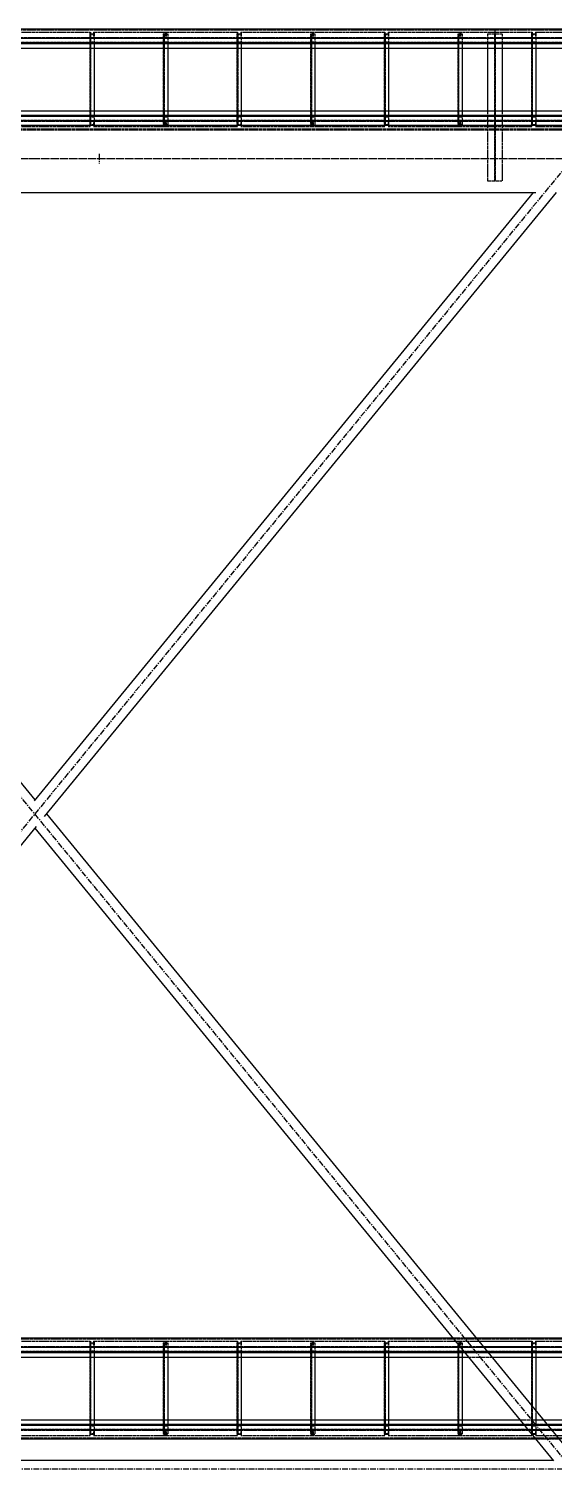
# Model space of a CAD drawing. Header units: millimetres. Extents: x 5143 to 30813, y 232 to 21408.
# Drawn here: x 20907 to 21620, y 4121 to 6077 of the extents above; entities that cross this region are included whole.
import ezdxf

# ---------------------------------------------------------------- set-up
doc = ezdxf.new("R2010")
doc.units = ezdxf.units.MM
doc.header["$LTSCALE"] = 0.25
for name, pattern in [('CENTER', [50.8, 31.75, -6.35, 6.35, -6.35]), ('XKITLINE00', [0]), ('XKITLINE02', [4, 2, -2]), ('XKITLINE03', [6, 3, -1, 1, -1])]:
    doc.linetypes.add(name, pattern=pattern)

msp = doc.modelspace()

# ---------------------------------------------------------------- linework, layer by layer
at = {"color": 7, "linetype": 'XKITLINE00'}
for p, q in [((20737.5, 6076.7), (21540, 6076.7)), ((21540, 6076.7), (21540, 6056.7)), ((21540, 6076.7), (21540, 6056.7)), ((21540, 6076.7), (22140, 6076.7)), ((20737.5, 6056.7), (21540, 6056.7)), ((20737.5, 6050.5), (21540, 6050.5)), ((20990, 6050.5), (20990, 5965.5)), ((20995.5, 6050.5), (20995.5, 5965.5)), ((21090, 6050.5), (21090, 5965.5)), ((21095.5, 6050.5), (21095.5, 5965.5)), ((21190, 6050.5), (21190, 5965.5)), ((21195.5, 6050.5), (21195.5, 5965.5)), ((21290, 6050.5), (21290, 5965.5)), ((21295.5, 6050.5), (21295.5, 5965.5)), ((21390, 6050.5), (21390, 5965.5)), ((21395.5, 6050.5), (21395.5, 5965.5)), ((21490, 6050.5), (21490, 5965.5)), ((21495.5, 6050.5), (21495.5, 5965.5)), ((21530, 6050.5), (21530, 5965.5)), ((21540, 6056.7), (21540, 6050.5)), ((21540, 6056.7), (21540, 6050.5)), ((21540, 6056.7), (22140, 6056.7)), ((21540, 6050.5), (22140, 6050.5)), ((21550, 6050.5), (21550, 5965.5)), ((21590, 6050.5), (21590, 5965.5)), ((21595.5, 6050.5), (21595.5, 5965.5)), ((20737.5, 5965.5), (21540, 5965.5)), ((20737.5, 5959.3), (21540, 5959.3)), ((21540, 5965.5), (21540, 5959.3)), ((21540, 5965.5), (22140, 5965.5)), ((21540, 5965.5), (21540, 5959.3)), ((21540, 5959.3), (21540, 5946)), ((21540, 5959.3), (22140, 5959.3)), ((21540, 5959.3), (21540, 5946)), ((20347.1, 4299), (21482.9, 4299)), ((21514.4, 4299), (21631.3, 4299)), ((20325.6, 4272.8), (21504.4, 4272.8)), ((20330.7, 4279), (21499.3, 4279)), ((20990, 4272.8), (20990, 4187.8)), ((20995.5, 4272.8), (20995.5, 4187.8)), ((21090, 4272.8), (21090, 4187.8)), ((21095.5, 4272.8), (21095.5, 4187.8)), ((21190, 4272.8), (21190, 4187.8)), ((21195.5, 4272.8), (21195.5, 4187.8)), ((21290, 4272.8), (21290, 4187.8)), ((21295.5, 4272.8), (21295.5, 4187.8)), ((21390, 4272.8), (21390, 4187.8)), ((21395.5, 4272.8), (21395.5, 4187.8)), ((21490, 4272.8), (21490, 4187.8)), ((21495.5, 4272.8), (21495.5, 4187.8)), ((21530.8, 4279), (21631.3, 4279)), ((21535.9, 4272.8), (21631.3, 4272.8)), ((21590, 4272.8), (21590, 4206.8)), ((21595.5, 4272.8), (21595.5, 4200.1)), ((20255.9, 4187.8), (21574.1, 4187.8)), ((21605.6, 4187.8), (21631.3, 4187.8)), ((20250.8, 4181.6), (21579.2, 4181.6)), ((21610.7, 4181.6), (21631.3, 4181.6)), ((20234.4, 4161.6), (21595.6, 4161.6))]:
    msp.add_line(p, q, dxfattribs=at)
at = {"color": 3, "linetype": 'XKITLINE02'}
for p, q in [((20737.5, 6075.8), (21540, 6075.8)), ((20737.5, 6075.3), (21540, 6075.3)), ((20892.7, 6072), (20990.4, 6072)), ((20892.7, 6064), (20995.6, 6064)), ((20893.3, 6064.8), (20995.6, 6064.8)), ((20989.7, 6064.8), (20989.7, 6064)), ((20989.7, 6064.8), (21092.2, 6064.8)), ((20989.7, 6064), (21092.7, 6064)), ((20989.8, 6072), (20989.8, 6064)), ((20990, 6070), (20990, 5946)), ((20990, 6070), (20990, 6050.5)), ((20990, 6070), (20995.5, 6070)), ((20990, 6070), (20995.5, 6070)), ((20990, 6070), (20990, 6058)), ((20990.4, 6072), (20990.4, 6064.8)), ((20990.7, 6070), (20990.7, 5946)), ((20990.7, 6068.9), (20995.5, 6069.3)), ((20990.7, 6068.9), (20990.7, 6059)), ((20994.9, 6072), (20994.9, 6064.8)), ((20994.9, 6072), (21092.7, 6072)), ((20995.5, 6072), (20995.5, 6064)), ((20995.5, 6070), (20995.5, 5946)), ((20995.5, 6070), (20995.5, 6050.5)), ((20995.5, 6070), (20995.5, 6069.3)), ((20995.6, 6064.8), (20995.6, 6064)), ((21086.9, 6064.8), (21086.9, 6064)), ((21090, 6070), (21090, 5946)), ((21090, 6070), (21090, 6050.5)), ((21090, 6070), (21095.5, 6070)), ((21090, 6070), (21095.5, 6070)), ((21090, 6070), (21090, 6058)), ((21090, 6064), (21092.7, 6064)), ((21090.7, 6070), (21090.7, 5946)), ((21090.7, 6068.9), (21095.5, 6069.3)), ((21090.7, 6068.9), (21090.7, 6059)), ((21092.2, 6072), (21092.2, 6064.8)), ((21092.7, 6072), (21190.4, 6072)), ((21092.7, 6072), (21092.7, 6064)), ((21092.7, 6072), (21092.7, 6064)), ((21092.7, 6064), (21195.6, 6064)), ((21093.3, 6072), (21093.3, 6064.8)), ((21093.3, 6064.8), (21195.6, 6064.8)), ((21095.5, 6070), (21095.5, 5946)), ((21095.5, 6070), (21095.5, 6050.5)), ((21095.5, 6070), (21095.5, 6069.3)), ((21098.6, 6064.8), (21098.6, 6064)), ((21189.7, 6064.8), (21189.7, 6064)), ((21189.7, 6064.8), (21292.2, 6064.8)), ((21189.7, 6064), (21292.7, 6064)), ((21189.8, 6072), (21189.8, 6064)), ((21190, 6070), (21190, 5946)), ((21190, 6070), (21190, 6050.5)), ((21190, 6070), (21195.5, 6070)), ((21190, 6070), (21195.5, 6070)), ((21190, 6070), (21190, 6058)), ((21190.4, 6072), (21190.4, 6064.8)), ((21190.7, 6070), (21190.7, 5946)), ((21190.7, 6068.9), (21195.5, 6069.3)), ((21190.7, 6068.9), (21190.7, 6059)), ((21194.9, 6072), (21194.9, 6064.8)), ((21194.9, 6072), (21292.7, 6072)), ((21195.5, 6072), (21195.5, 6064)), ((21195.5, 6070), (21195.5, 5946)), ((21195.5, 6070), (21195.5, 6050.5)), ((21195.5, 6070), (21195.5, 6069.3)), ((21195.6, 6064.8), (21195.6, 6064)), ((21286.9, 6064.8), (21286.9, 6064)), ((21290, 6070), (21290, 5946)), ((21290, 6070), (21290, 6050.5)), ((21290, 6070), (21295.5, 6070)), ((21290, 6070), (21295.5, 6070)), ((21290, 6070), (21290, 6058)), ((21290, 6064), (21292.7, 6064)), ((21290.7, 6070), (21290.7, 5946)), ((21290.7, 6068.9), (21295.5, 6069.3)), ((21290.7, 6068.9), (21290.7, 6059)), ((21292.2, 6072), (21292.2, 6064.8)), ((21292.7, 6072), (21390.4, 6072)), ((21292.7, 6072), (21292.7, 6064)), ((21292.7, 6072), (21292.7, 6064)), ((21292.7, 6064), (21395.6, 6064)), ((21293.3, 6072), (21293.3, 6064.8)), ((21293.3, 6064.8), (21395.6, 6064.8)), ((21295.5, 6070), (21295.5, 5946)), ((21295.5, 6070), (21295.5, 6050.5)), ((21295.5, 6070), (21295.5, 6069.3)), ((21298.6, 6064.8), (21298.6, 6064)), ((21389.7, 6064.8), (21389.7, 6064)), ((21389.7, 6064.8), (21492.2, 6064.8)), ((21389.7, 6064), (21492.7, 6064)), ((21389.8, 6072), (21389.8, 6064)), ((21390, 6070), (21395.5, 6070)), ((21390, 6070), (21390, 6058)), ((21390, 6070), (21390, 5946)), ((21390, 6070), (21390, 6050.5)), ((21390, 6070), (21395.5, 6070)), ((21390.4, 6072), (21390.4, 6064.8)), ((21390.7, 6070), (21390.7, 5946)), ((21390.7, 6068.9), (21395.5, 6069.3)), ((21390.7, 6068.9), (21390.7, 6059)), ((21394.9, 6072), (21394.9, 6064.8)), ((21394.9, 6072), (21492.7, 6072)), ((21395.5, 6072), (21395.5, 6064)), ((21395.5, 6070), (21395.5, 6069.3)), ((21395.5, 6070), (21395.5, 5946)), ((21395.5, 6070), (21395.5, 6050.5)), ((21395.6, 6064.8), (21395.6, 6064)), ((21486.9, 6064.8), (21486.9, 6064)), ((21490, 6070), (21495.5, 6070)), ((21490, 6070), (21490, 6058)), ((21490, 6070), (21490, 5946)), ((21490, 6070), (21490, 6050.5)), ((21490, 6070), (21495.5, 6070)), ((21490, 6064), (21492.7, 6064)), ((21490.7, 6070), (21490.7, 5946)), ((21490.7, 6068.9), (21495.5, 6069.3)), ((21490.7, 6068.9), (21490.7, 6059)), ((21492.2, 6072), (21492.2, 6064.8)), ((21492.7, 6072), (21540, 6072)), ((21492.7, 6072), (21492.7, 6064)), ((21492.7, 6072), (21492.7, 6064)), ((21492.7, 6064), (21595.6, 6064)), ((21493.3, 6072), (21493.3, 6064.8)), ((21493.3, 6064.8), (21595.6, 6064.8)), ((21495.5, 6070), (21495.5, 6069.3)), ((21495.5, 6070), (21495.5, 5946)), ((21495.5, 6070), (21495.5, 6050.5)), ((21498.6, 6064.8), (21498.6, 6064)), ((21530, 6070), (21550, 6070)), ((21530, 6070), (21530, 6050.5)), ((21539.7, 6070), (21539.7, 5870.3)), ((21540, 6075.8), (22140, 6075.8)), ((21540, 6075.3), (22140, 6075.3)), ((21540, 6072), (21590.4, 6072)), ((21540, 6064.8), (21595.6, 6064.8)), ((21540, 6064), (21589.8, 6064)), ((21540.3, 6070), (21540.3, 5870.3)), ((21550, 6070), (21550, 6050.5)), ((21589.7, 6064.8), (21589.7, 6064)), ((21589.7, 6064.8), (21692.2, 6064.8)), ((21589.7, 6064), (21692.7, 6064)), ((21589.8, 6072), (21589.8, 6064)), ((21590, 6070), (21595.5, 6070)), ((21590, 6070), (21590, 6058)), ((21590, 6070), (21590, 5946)), ((21590, 6070), (21590, 6050.5)), ((21590, 6070), (21595.5, 6070)), ((21590.4, 6072), (21590.4, 6064.8)), ((21590.7, 6070), (21590.7, 5946)), ((21590.7, 6068.9), (21595.5, 6069.3)), ((21590.7, 6068.9), (21590.7, 6059)), ((21594.9, 6072), (21594.9, 6064.8)), ((21594.9, 6072), (21692.7, 6072)), ((21595.5, 6072), (21595.5, 6064)), ((21595.5, 6070), (21595.5, 6069.3)), ((21595.5, 6070), (21595.5, 5946)), ((21595.5, 6070), (21595.5, 6050.5)), ((21595.6, 6064.8), (21595.6, 6064)), ((20737.5, 6058.1), (21540, 6058.1)), ((20737.5, 6058), (21540, 6058)), ((20737.5, 6057.5), (21540, 6057.5)), ((20737.5, 6057.1), (21540, 6057.1)), ((20990, 6058), (20995.5, 6058)), ((20990.7, 6059), (20995.5, 6058.7)), ((20995.5, 6058.7), (20995.5, 6058)), ((21090, 6058), (21095.5, 6058)), ((21090.7, 6059), (21095.5, 6058.7)), ((21095.5, 6058.7), (21095.5, 6058)), ((21190, 6058), (21195.5, 6058)), ((21190.7, 6059), (21195.5, 6058.7)), ((21195.5, 6058.7), (21195.5, 6058)), ((21290, 6058), (21295.5, 6058)), ((21290.7, 6059), (21295.5, 6058.7)), ((21295.5, 6058.7), (21295.5, 6058)), ((21390, 6058), (21395.5, 6058)), ((21390.7, 6059), (21395.5, 6058.7)), ((21395.5, 6058.7), (21395.5, 6058)), ((21490, 6058), (21495.5, 6058)), ((21490.7, 6059), (21495.5, 6058.7)), ((21495.5, 6058.7), (21495.5, 6058)), ((21540, 6058.1), (22140, 6058.1)), ((21540, 6058), (21540, 6056.7)), ((21540, 6058), (22140, 6058)), ((21540, 6058), (21540, 6056.7)), ((21540, 6057.5), (22140, 6057.5)), ((21540, 6057.1), (22140, 6057.1)), ((21590, 6058), (21595.5, 6058)), ((21590.7, 6059), (21595.5, 6058.7)), ((21595.5, 6058.7), (21595.5, 6058)), ((20737.5, 5958.8), (21540, 5958.8)), ((20737.5, 5958.4), (21540, 5958.4)), ((20737.5, 5958), (21540, 5958)), ((20737.5, 5957.9), (21540, 5957.9)), ((20892.7, 5952), (20995.6, 5952)), ((20893.3, 5951.2), (20995.6, 5951.2)), ((20989.7, 5952), (21092.7, 5952)), ((20989.7, 5952), (20989.7, 5951.2)), ((20989.7, 5951.2), (21092.2, 5951.2)), ((20989.8, 5952), (20989.8, 5944)), ((20990, 5958), (20995.5, 5958)), ((20990, 5958), (20990, 5946)), ((20990.4, 5951.2), (20990.4, 5944)), ((20990.7, 5956.9), (20995.5, 5957.3)), ((20990.7, 5956.9), (20990.7, 5947)), ((20990.7, 5947), (20995.5, 5946.7)), ((20994.9, 5951.2), (20994.9, 5944)), ((20995.5, 5958), (20995.5, 5957.3)), ((20995.5, 5952), (20995.5, 5944)), ((20995.5, 5946.7), (20995.5, 5946)), ((20995.6, 5952), (20995.6, 5951.2)), ((21086.9, 5952), (21086.9, 5951.2)), ((21090, 5958), (21095.5, 5958)), ((21090, 5958), (21090, 5946)), ((21090.7, 5956.9), (21095.5, 5957.3)), ((21090.7, 5956.9), (21090.7, 5947)), ((21090.7, 5947), (21095.5, 5946.7)), ((21092.2, 5951.2), (21092.2, 5944)), ((21092.7, 5952), (21195.6, 5952)), ((21092.7, 5952), (21092.7, 5944)), ((21092.7, 5952), (21092.7, 5944)), ((21093.3, 5951.2), (21195.6, 5951.2)), ((21093.3, 5951.2), (21093.3, 5944)), ((21095.5, 5958), (21095.5, 5957.3)), ((21095.5, 5946.7), (21095.5, 5946)), ((21098.6, 5952), (21098.6, 5951.2)), ((21189.7, 5952), (21292.7, 5952)), ((21189.7, 5952), (21189.7, 5951.2)), ((21189.7, 5951.2), (21292.2, 5951.2)), ((21189.8, 5952), (21189.8, 5944)), ((21190, 5958), (21195.5, 5958)), ((21190, 5958), (21190, 5946)), ((21190.4, 5951.2), (21190.4, 5944)), ((21190.7, 5956.9), (21195.5, 5957.3)), ((21190.7, 5956.9), (21190.7, 5947)), ((21190.7, 5947), (21195.5, 5946.7)), ((21194.9, 5951.2), (21194.9, 5944)), ((21195.5, 5958), (21195.5, 5957.3)), ((21195.5, 5952), (21195.5, 5944)), ((21195.5, 5946.7), (21195.5, 5946)), ((21195.6, 5952), (21195.6, 5951.2)), ((21286.9, 5952), (21286.9, 5951.2)), ((21290, 5958), (21295.5, 5958)), ((21290, 5958), (21290, 5946)), ((21290.7, 5956.9), (21295.5, 5957.3)), ((21290.7, 5956.9), (21290.7, 5947)), ((21290.7, 5947), (21295.5, 5946.7)), ((21292.2, 5951.2), (21292.2, 5944)), ((21292.7, 5952), (21395.6, 5952)), ((21292.7, 5952), (21292.7, 5944)), ((21292.7, 5952), (21292.7, 5944)), ((21293.3, 5951.2), (21395.6, 5951.2)), ((21293.3, 5951.2), (21293.3, 5944)), ((21295.5, 5958), (21295.5, 5957.3)), ((21295.5, 5946.7), (21295.5, 5946)), ((21298.6, 5952), (21298.6, 5951.2)), ((21389.7, 5952), (21492.7, 5952)), ((21389.7, 5952), (21389.7, 5951.2)), ((21389.7, 5951.2), (21492.2, 5951.2)), ((21389.8, 5952), (21389.8, 5944)), ((21390, 5958), (21395.5, 5958)), ((21390, 5958), (21390, 5946)), ((21390.4, 5951.2), (21390.4, 5944)), ((21390.7, 5956.9), (21395.5, 5957.3)), ((21390.7, 5956.9), (21390.7, 5947)), ((21390.7, 5947), (21395.5, 5946.7)), ((21394.9, 5951.2), (21394.9, 5944)), ((21395.5, 5958), (21395.5, 5957.3)), ((21395.5, 5952), (21395.5, 5944)), ((21395.5, 5946.7), (21395.5, 5946)), ((21395.6, 5952), (21395.6, 5951.2)), ((21486.9, 5952), (21486.9, 5951.2)), ((21490, 5958), (21495.5, 5958)), ((21490, 5958), (21490, 5946)), ((21490.7, 5956.9), (21495.5, 5957.3)), ((21490.7, 5956.9), (21490.7, 5947)), ((21490.7, 5947), (21495.5, 5946.7)), ((21492.2, 5951.2), (21492.2, 5944)), ((21492.7, 5952), (21595.6, 5952)), ((21492.7, 5952), (21492.7, 5944)), ((21492.7, 5952), (21492.7, 5944)), ((21493.3, 5951.2), (21595.6, 5951.2)), ((21493.3, 5951.2), (21493.3, 5944)), ((21495.5, 5958), (21495.5, 5957.3)), ((21495.5, 5946.7), (21495.5, 5946)), ((21498.6, 5952), (21498.6, 5951.2)), ((21530, 5965.5), (21530, 5870.3)), ((21540, 5959.3), (21540, 5958)), ((21540, 5959.3), (21540, 5958)), ((21540, 5958.8), (22140, 5958.8)), ((21540, 5958.4), (22140, 5958.4)), ((21540, 5958), (22140, 5958)), ((21540, 5957.9), (22140, 5957.9)), ((21550, 5965.5), (21550, 5870.3)), ((21589.7, 5952), (21692.7, 5952)), ((21589.7, 5952), (21589.7, 5951.2)), ((21589.7, 5951.2), (21692.2, 5951.2)), ((21589.8, 5952), (21589.8, 5944)), ((21590, 5958), (21595.5, 5958)), ((21590, 5958), (21590, 5946)), ((21590.4, 5951.2), (21590.4, 5944)), ((21590.7, 5956.9), (21595.5, 5957.3)), ((21590.7, 5956.9), (21590.7, 5947)), ((21590.7, 5947), (21595.5, 5946.7)), ((21594.9, 5951.2), (21594.9, 5944)), ((21595.5, 5958), (21595.5, 5957.3)), ((21595.5, 5952), (21595.5, 5944)), ((21595.5, 5946.7), (21595.5, 5946)), ((21595.6, 5952), (21595.6, 5951.2)), ((20737.5, 5940.7), (21540, 5940.7)), ((20737.5, 5940.1), (21540, 5940.1)), ((20737.5, 5939.3), (21540, 5939.3)), ((20892.7, 5944), (20990.4, 5944)), ((20990, 5946), (20995.5, 5946)), ((20990, 5946), (20995.5, 5946)), ((20994.9, 5944), (21092.7, 5944)), ((21090, 5946), (21095.5, 5946)), ((21090, 5946), (21095.5, 5946)), ((21092.7, 5944), (21190.4, 5944)), ((21190, 5946), (21195.5, 5946)), ((21190, 5946), (21195.5, 5946)), ((21194.9, 5944), (21292.7, 5944)), ((21290, 5946), (21295.5, 5946)), ((21290, 5946), (21295.5, 5946)), ((21292.7, 5944), (21390.4, 5944)), ((21390, 5946), (21395.5, 5946)), ((21390, 5946), (21395.5, 5946)), ((21394.9, 5944), (21492.7, 5944)), ((21490, 5946), (21495.5, 5946)), ((21490, 5946), (21495.5, 5946)), ((21492.7, 5944), (21590.4, 5944)), ((21540, 5946), (21540, 5939.3)), ((21540, 5946), (21540, 5939.3)), ((21540, 5940.7), (22140, 5940.7)), ((21540, 5940.1), (22140, 5940.1)), ((21540, 5939.3), (22140, 5939.3)), ((21590, 5946), (21595.5, 5946)), ((21590, 5946), (21595.5, 5946)), ((21594.9, 5944), (21692.7, 5944)), ((21550, 5889.3), (21550, 5870.3)), ((21530, 5870.3), (21550, 5870.3)), ((17635, 4298.1), (21735, 4298.1)), ((17635, 4297.6), (21735, 4297.6)), ((20892.7, 4294.3), (20990.4, 4294.3)), ((20892.7, 4286.3), (20995.6, 4286.3)), ((20893.3, 4287.1), (20995.6, 4287.1)), ((20989.7, 4287.1), (20989.7, 4286.3)), ((20989.7, 4287.1), (20994.9, 4287.1)), ((20989.7, 4287.1), (21092.2, 4287.1)), ((20989.7, 4286.3), (20995.5, 4286.3)), ((20989.7, 4286.3), (21092.7, 4286.3)), ((20989.8, 4294.3), (20989.8, 4286.3)), ((20989.8, 4287.1), (20995.6, 4287.1)), ((20990, 4292.3), (20990, 4168.3)), ((20990, 4292.3), (20990, 4272.8)), ((20990, 4292.3), (20995.5, 4292.3)), ((20990, 4292.3), (20995.5, 4292.3)), ((20990, 4292.3), (20990, 4280.3)), ((20990.4, 4294.3), (20990.4, 4287.1)), ((20990.7, 4292.3), (20990.7, 4168.3)), ((20990.7, 4291.2), (20995.5, 4291.6)), ((20990.7, 4291.2), (20990.7, 4281.3)), ((20994.9, 4294.3), (20994.9, 4287.1)), ((20994.9, 4294.3), (20995.5, 4294.3)), ((20994.9, 4294.3), (21092.7, 4294.3)), ((20995.5, 4294.3), (20995.5, 4286.3)), ((20995.5, 4292.3), (20995.5, 4168.3)), ((20995.5, 4292.3), (20995.5, 4272.8)), ((20995.5, 4292.3), (20995.5, 4291.6)), ((20995.6, 4287.1), (20995.6, 4286.3)), ((21086.9, 4287.1), (21086.9, 4286.3)), ((21090, 4292.3), (21090, 4168.3)), ((21090, 4292.3), (21090, 4272.8)), ((21090, 4292.3), (21095.5, 4292.3)), ((21090, 4292.3), (21095.5, 4292.3)), ((21090, 4292.3), (21090, 4280.3)), ((21090.7, 4292.3), (21090.7, 4168.3)), ((21090.7, 4291.2), (21095.5, 4291.6)), ((21090.7, 4291.2), (21090.7, 4281.3)), ((21092.2, 4294.3), (21092.2, 4287.1)), ((21092.7, 4294.3), (21092.7, 4286.3)), ((21092.7, 4294.3), (21190.4, 4294.3)), ((21092.7, 4294.3), (21092.7, 4286.3)), ((21092.7, 4286.3), (21195.6, 4286.3)), ((21093.3, 4294.3), (21093.3, 4287.1)), ((21093.3, 4287.1), (21195.6, 4287.1)), ((21095.5, 4292.3), (21095.5, 4168.3)), ((21095.5, 4292.3), (21095.5, 4272.8)), ((21095.5, 4292.3), (21095.5, 4291.6)), ((21098.6, 4287.1), (21098.6, 4286.3)), ((21189.7, 4287.1), (21189.7, 4286.3)), ((21189.7, 4287.1), (21194.9, 4287.1)), ((21189.7, 4287.1), (21292.2, 4287.1)), ((21189.7, 4286.3), (21195.5, 4286.3)), ((21189.7, 4286.3), (21292.7, 4286.3)), ((21189.8, 4294.3), (21189.8, 4286.3)), ((21189.8, 4287.1), (21195.6, 4287.1)), ((21190, 4292.3), (21190, 4168.3)), ((21190, 4292.3), (21190, 4272.8)), ((21190, 4292.3), (21195.5, 4292.3)), ((21190, 4292.3), (21195.5, 4292.3)), ((21190, 4292.3), (21190, 4280.3)), ((21190.4, 4294.3), (21190.4, 4287.1)), ((21190.7, 4292.3), (21190.7, 4168.3)), ((21190.7, 4291.2), (21195.5, 4291.6)), ((21190.7, 4291.2), (21190.7, 4281.3)), ((21194.9, 4294.3), (21194.9, 4287.1)), ((21194.9, 4294.3), (21195.5, 4294.3)), ((21194.9, 4294.3), (21292.7, 4294.3)), ((21195.5, 4294.3), (21195.5, 4286.3)), ((21195.5, 4292.3), (21195.5, 4168.3)), ((21195.5, 4292.3), (21195.5, 4272.8)), ((21195.5, 4292.3), (21195.5, 4291.6)), ((21195.6, 4287.1), (21195.6, 4286.3)), ((21286.9, 4287.1), (21286.9, 4286.3)), ((21290, 4292.3), (21290, 4168.3)), ((21290, 4292.3), (21290, 4272.8)), ((21290, 4292.3), (21295.5, 4292.3)), ((21290, 4292.3), (21295.5, 4292.3)), ((21290, 4292.3), (21290, 4280.3)), ((21290.7, 4292.3), (21290.7, 4168.3)), ((21290.7, 4291.2), (21295.5, 4291.6)), ((21290.7, 4291.2), (21290.7, 4281.3)), ((21292.2, 4294.3), (21292.2, 4287.1)), ((21292.7, 4294.3), (21390.4, 4294.3)), ((21292.7, 4294.3), (21292.7, 4286.3)), ((21292.7, 4294.3), (21292.7, 4286.3)), ((21292.7, 4286.3), (21395.6, 4286.3)), ((21293.3, 4294.3), (21293.3, 4287.1)), ((21293.3, 4287.1), (21395.6, 4287.1)), ((21295.5, 4292.3), (21295.5, 4168.3)), ((21295.5, 4292.3), (21295.5, 4272.8)), ((21295.5, 4292.3), (21295.5, 4291.6)), ((21298.6, 4287.1), (21298.6, 4286.3)), ((21389.7, 4287.1), (21389.7, 4286.3)), ((21389.7, 4287.1), (21394.9, 4287.1)), ((21389.7, 4287.1), (21492.2, 4287.1)), ((21389.7, 4286.3), (21395.5, 4286.3)), ((21389.7, 4286.3), (21492.7, 4286.3)), ((21389.8, 4294.3), (21389.8, 4286.3)), ((21389.8, 4287.1), (21395.6, 4287.1)), ((21390, 4292.3), (21390, 4168.3)), ((21390, 4292.3), (21390, 4272.8)), ((21390, 4292.3), (21395.5, 4292.3)), ((21390, 4292.3), (21395.5, 4292.3)), ((21390, 4292.3), (21390, 4280.3)), ((21390.4, 4294.3), (21390.4, 4287.1)), ((21390.7, 4292.3), (21390.7, 4168.3)), ((21390.7, 4291.2), (21395.5, 4291.6)), ((21390.7, 4291.2), (21390.7, 4281.3)), ((21394.9, 4294.3), (21394.9, 4287.1)), ((21394.9, 4294.3), (21395.5, 4294.3)), ((21394.9, 4294.3), (21492.7, 4294.3)), ((21395.5, 4294.3), (21395.5, 4286.3)), ((21395.5, 4292.3), (21395.5, 4168.3)), ((21395.5, 4292.3), (21395.5, 4272.8)), ((21395.5, 4292.3), (21395.5, 4291.6)), ((21395.6, 4287.1), (21395.6, 4286.3)), ((21482.9, 4299), (21514.4, 4299)), ((21486.9, 4287.1), (21486.9, 4286.3)), ((21490, 4292.3), (21490, 4168.3)), ((21490, 4292.3), (21490, 4272.8)), ((21490, 4292.3), (21495.5, 4292.3)), ((21490, 4292.3), (21495.5, 4292.3)), ((21490, 4292.3), (21490, 4280.3)), ((21490.7, 4292.3), (21490.7, 4168.3)), ((21490.7, 4291.2), (21495.5, 4291.6)), ((21490.7, 4291.2), (21490.7, 4281.3)), ((21492.2, 4294.3), (21492.2, 4287.1)), ((21492.7, 4294.3), (21590.4, 4294.3)), ((21492.7, 4294.3), (21492.7, 4286.3)), ((21492.7, 4294.3), (21492.7, 4286.3)), ((21492.7, 4286.3), (21524.6, 4286.3)), ((21493.3, 4294.3), (21493.3, 4287.1)), ((21493.3, 4287.1), (21595.6, 4287.1)), ((21495.5, 4292.3), (21495.5, 4168.3)), ((21495.5, 4292.3), (21495.5, 4272.8)), ((21495.5, 4292.3), (21495.5, 4291.6)), ((21498.6, 4287.1), (21498.6, 4286.3)), ((21518, 4294.3), (21590.4, 4294.3)), ((21524, 4287.1), (21595.6, 4287.1)), ((21524.6, 4286.3), (21595.6, 4286.3)), ((21589.7, 4287.1), (21589.7, 4286.3)), ((21589.7, 4287.1), (21630.2, 4287.1)), ((21589.7, 4286.3), (21692.7, 4286.3)), ((21589.8, 4294.3), (21589.8, 4286.3)), ((21590, 4292.3), (21595.5, 4292.3)), ((21590, 4292.3), (21590, 4280.3)), ((21590, 4292.3), (21590, 4168.3)), ((21590, 4292.3), (21590, 4272.8)), ((21590, 4292.3), (21595.5, 4292.3)), ((21590.4, 4294.3), (21590.4, 4287.1)), ((21590.7, 4292.3), (21590.7, 4168.3)), ((21590.7, 4291.2), (21595.5, 4291.6)), ((21590.7, 4291.2), (21590.7, 4281.3)), ((21594.9, 4294.3), (21594.9, 4287.1)), ((21594.9, 4294.3), (21631.7, 4294.3)), ((21595.5, 4294.3), (21595.5, 4286.3)), ((21595.5, 4292.3), (21595.5, 4291.6)), ((21595.5, 4292.3), (21595.5, 4168.3)), ((21595.5, 4292.3), (21595.5, 4272.8)), ((21595.6, 4287.1), (21595.6, 4286.3)), ((17635, 4280.3), (21735, 4280.3)), ((17635, 4280.3), (21735, 4280.3)), ((17635, 4279.8), (21735, 4279.8)), ((17635, 4279.4), (21735, 4279.4)), ((17635, 4279), (21735, 4279)), ((20990, 4280.3), (20995.5, 4280.3)), ((20990.7, 4281.3), (20995.5, 4281)), ((20995.5, 4281), (20995.5, 4280.3)), ((21090, 4280.3), (21095.5, 4280.3)), ((21090.7, 4281.3), (21095.5, 4281)), ((21095.5, 4281), (21095.5, 4280.3)), ((21190, 4280.3), (21195.5, 4280.3)), ((21190.7, 4281.3), (21195.5, 4281)), ((21195.5, 4281), (21195.5, 4280.3)), ((21290, 4280.3), (21295.5, 4280.3)), ((21290.7, 4281.3), (21295.5, 4281)), ((21295.5, 4281), (21295.5, 4280.3)), ((21390, 4280.3), (21395.5, 4280.3)), ((21390.7, 4281.3), (21395.5, 4281)), ((21395.5, 4281), (21395.5, 4280.3)), ((21490, 4280.3), (21495.5, 4280.3)), ((21490.7, 4281.3), (21495.5, 4281)), ((21495.5, 4281), (21495.5, 4280.3)), ((21499.3, 4279), (21530.8, 4279)), ((21504.4, 4272.8), (21535.9, 4272.8)), ((21590, 4280.3), (21595.5, 4280.3)), ((21590.7, 4281.3), (21595.5, 4281)), ((21595.5, 4281), (21595.5, 4280.3)), ((21574.1, 4187.8), (21605.6, 4187.8)), ((17635, 4181.1), (21735, 4181.1)), ((17635, 4180.7), (21735, 4180.7)), ((17635, 4180.3), (21735, 4180.3)), ((17635, 4180.2), (21735, 4180.2)), ((20892.7, 4174.3), (20995.6, 4174.3)), ((20893.3, 4173.5), (20995.6, 4173.5)), ((20989.7, 4174.3), (21090, 4174.3)), ((20989.7, 4174.3), (20989.7, 4173.5)), ((20989.7, 4173.5), (21092.2, 4173.5)), ((20989.8, 4174.3), (20989.8, 4166.3)), ((20990, 4180.3), (20995.5, 4180.3)), ((20990, 4180.3), (20990, 4168.3)), ((20990, 4168.3), (20995.5, 4168.3)), ((20990, 4168.3), (20995.5, 4168.3)), ((20990.4, 4173.5), (20990.4, 4166.3)), ((20990.7, 4179.2), (20995.5, 4179.6)), ((20990.7, 4179.2), (20990.7, 4169.3)), ((20990.7, 4169.3), (20995.5, 4169)), ((20994.9, 4173.5), (20994.9, 4166.3)), ((20995.5, 4180.3), (20995.5, 4179.6)), ((20995.5, 4174.3), (20995.5, 4166.3)), ((20995.5, 4169), (20995.5, 4168.3)), ((20995.6, 4174.3), (20995.6, 4173.5)), ((21086.9, 4174.3), (21092.7, 4174.3)), ((21086.9, 4174.3), (21086.9, 4173.5)), ((21086.9, 4173.5), (21092.2, 4173.5)), ((21090, 4180.3), (21095.5, 4180.3)), ((21090, 4180.3), (21090, 4168.3)), ((21090, 4168.3), (21095.5, 4168.3)), ((21090, 4168.3), (21095.5, 4168.3)), ((21090.7, 4179.2), (21095.5, 4179.6)), ((21090.7, 4179.2), (21090.7, 4169.3)), ((21090.7, 4169.3), (21095.5, 4169)), ((21092.2, 4173.5), (21092.2, 4166.3)), ((21092.7, 4174.3), (21092.7, 4166.3)), ((21092.7, 4174.3), (21195.6, 4174.3)), ((21092.7, 4174.3), (21092.7, 4166.3)), ((21093.3, 4173.5), (21195.6, 4173.5)), ((21093.3, 4173.5), (21093.3, 4166.3)), ((21095.5, 4180.3), (21095.5, 4179.6)), ((21095.5, 4169), (21095.5, 4168.3)), ((21098.6, 4174.3), (21098.6, 4173.5)), ((21189.7, 4174.3), (21290, 4174.3)), ((21189.7, 4174.3), (21189.7, 4173.5)), ((21189.7, 4173.5), (21292.2, 4173.5)), ((21189.8, 4174.3), (21189.8, 4166.3)), ((21190, 4180.3), (21195.5, 4180.3)), ((21190, 4180.3), (21190, 4168.3)), ((21190, 4168.3), (21195.5, 4168.3)), ((21190, 4168.3), (21195.5, 4168.3)), ((21190.4, 4173.5), (21190.4, 4166.3)), ((21190.7, 4179.2), (21195.5, 4179.6)), ((21190.7, 4179.2), (21190.7, 4169.3)), ((21190.7, 4169.3), (21195.5, 4169)), ((21194.9, 4173.5), (21194.9, 4166.3)), ((21195.5, 4180.3), (21195.5, 4179.6)), ((21195.5, 4174.3), (21195.5, 4166.3)), ((21195.5, 4169), (21195.5, 4168.3)), ((21195.6, 4174.3), (21195.6, 4173.5)), ((21286.9, 4174.3), (21292.7, 4174.3)), ((21286.9, 4174.3), (21286.9, 4173.5)), ((21286.9, 4173.5), (21292.2, 4173.5)), ((21290, 4180.3), (21295.5, 4180.3)), ((21290, 4180.3), (21290, 4168.3)), ((21290, 4168.3), (21295.5, 4168.3)), ((21290, 4168.3), (21295.5, 4168.3)), ((21290.7, 4179.2), (21295.5, 4179.6)), ((21290.7, 4179.2), (21290.7, 4169.3)), ((21290.7, 4169.3), (21295.5, 4169)), ((21292.2, 4173.5), (21292.2, 4166.3)), ((21292.7, 4174.3), (21395.6, 4174.3)), ((21292.7, 4174.3), (21292.7, 4166.3)), ((21292.7, 4174.3), (21292.7, 4166.3)), ((21293.3, 4173.5), (21395.6, 4173.5)), ((21293.3, 4173.5), (21293.3, 4166.3)), ((21295.5, 4180.3), (21295.5, 4179.6)), ((21295.5, 4169), (21295.5, 4168.3)), ((21298.6, 4174.3), (21298.6, 4173.5)), ((21389.7, 4174.3), (21490, 4174.3)), ((21389.7, 4174.3), (21389.7, 4173.5)), ((21389.7, 4173.5), (21492.2, 4173.5)), ((21389.8, 4174.3), (21389.8, 4166.3)), ((21390, 4180.3), (21395.5, 4180.3)), ((21390, 4180.3), (21390, 4168.3)), ((21390, 4168.3), (21395.5, 4168.3)), ((21390, 4168.3), (21395.5, 4168.3)), ((21390.4, 4173.5), (21390.4, 4166.3)), ((21390.7, 4179.2), (21395.5, 4179.6)), ((21390.7, 4179.2), (21390.7, 4169.3)), ((21390.7, 4169.3), (21395.5, 4169)), ((21394.9, 4173.5), (21394.9, 4166.3)), ((21395.5, 4180.3), (21395.5, 4179.6)), ((21395.5, 4174.3), (21395.5, 4166.3)), ((21395.5, 4169), (21395.5, 4168.3)), ((21395.6, 4174.3), (21395.6, 4173.5)), ((21486.9, 4174.3), (21492.7, 4174.3)), ((21486.9, 4174.3), (21486.9, 4173.5)), ((21486.9, 4173.5), (21492.2, 4173.5)), ((21490, 4180.3), (21495.5, 4180.3)), ((21490, 4180.3), (21490, 4168.3)), ((21490, 4168.3), (21495.5, 4168.3)), ((21490, 4168.3), (21495.5, 4168.3)), ((21490.7, 4179.2), (21495.5, 4179.6)), ((21490.7, 4179.2), (21490.7, 4169.3)), ((21490.7, 4169.3), (21495.5, 4169)), ((21492.2, 4173.5), (21492.2, 4166.3)), ((21492.7, 4174.3), (21595.6, 4174.3)), ((21492.7, 4174.3), (21492.7, 4166.3)), ((21492.7, 4174.3), (21492.7, 4166.3)), ((21493.3, 4173.5), (21595.6, 4173.5)), ((21493.3, 4173.5), (21493.3, 4166.3)), ((21495.5, 4180.3), (21495.5, 4179.6)), ((21495.5, 4169), (21495.5, 4168.3)), ((21498.6, 4174.3), (21498.6, 4173.5)), ((21579.2, 4181.6), (21610.7, 4181.6)), ((21589.7, 4174.3), (21692.7, 4174.3)), ((21589.7, 4174.3), (21589.7, 4173.5)), ((21589.7, 4173.5), (21692.2, 4173.5)), ((21589.8, 4174.3), (21589.8, 4166.3)), ((21590, 4180.3), (21595.5, 4180.3)), ((21590, 4180.3), (21590, 4168.3)), ((21590, 4168.3), (21595.5, 4168.3)), ((21590, 4168.3), (21595.5, 4168.3)), ((21590.4, 4173.5), (21590.4, 4166.3)), ((21590.7, 4179.2), (21595.5, 4179.6)), ((21590.7, 4179.2), (21590.7, 4169.3)), ((21590.7, 4169.3), (21595.5, 4169)), ((21594.9, 4173.5), (21594.9, 4166.3)), ((21595.5, 4180.3), (21595.5, 4179.6)), ((21595.5, 4174.3), (21595.5, 4166.3)), ((21595.5, 4169), (21595.5, 4168.3)), ((21595.6, 4174.3), (21595.6, 4173.5)), ((17635, 4163), (21735, 4163)), ((17635, 4162.4), (21735, 4162.4)), ((20892.7, 4166.3), (20990.4, 4166.3)), ((20994.9, 4166.3), (21092.7, 4166.3)), ((21092.2, 4166.3), (21092.7, 4166.3)), ((21092.7, 4166.3), (21190.4, 4166.3)), ((21194.9, 4166.3), (21292.7, 4166.3)), ((21292.2, 4166.3), (21292.7, 4166.3)), ((21292.7, 4166.3), (21390.4, 4166.3)), ((21394.9, 4166.3), (21492.7, 4166.3)), ((21492.2, 4166.3), (21492.7, 4166.3)), ((21492.7, 4166.3), (21590.4, 4166.3)), ((21594.9, 4166.3), (21692.7, 4166.3)), ((21595.6, 4161.6), (21627.1, 4161.6))]:
    msp.add_line(p, q, dxfattribs=at)
at = {"color": 1, "linetype": 'XKITLINE03'}
for p, q in [((20737.5, 6064), (21540, 6064)), ((20892.7, 6064), (20989.8, 6064)), ((20990, 5946), (20990, 6070)), ((20995.5, 6064), (21092.7, 6064)), ((21090, 5946), (21090, 6070)), ((21092.7, 6064), (21189.8, 6064)), ((21190, 5946), (21190, 6070)), ((21195.5, 6064), (21292.7, 6064)), ((21290, 5946), (21290, 6070)), ((21292.7, 6064), (21389.8, 6064)), ((21390, 5946), (21390, 6070)), ((21395.5, 6064), (21492.7, 6064)), ((21490, 5946), (21490, 6070)), ((21492.7, 6064), (21589.8, 6064)), ((21540, 5870.3), (21540, 6070)), ((21540, 6064), (22140, 6064)), ((21590, 5946), (21590, 6070)), ((21595.5, 6064), (21692.7, 6064)), ((21540, 6058), (20737.5, 6058)), ((22140, 6058), (21540, 6058)), ((20737.5, 5958), (21540, 5958)), ((20737.5, 5952), (21540, 5952)), ((20989.8, 5952), (20892.7, 5952)), ((21092.7, 5952), (20995.5, 5952)), ((21189.8, 5952), (21092.7, 5952)), ((21292.7, 5952), (21195.5, 5952)), ((21389.8, 5952), (21292.7, 5952)), ((21492.7, 5952), (21395.5, 5952)), ((21589.8, 5952), (21492.7, 5952)), ((21540, 5958), (22140, 5958)), ((21540, 5952), (22140, 5952)), ((21692.7, 5952), (21595.5, 5952)), ((17635, 4286.3), (21735, 4286.3)), ((20892.7, 4286.3), (20989.8, 4286.3)), ((20990, 4168.3), (20990, 4292.3)), ((20995.5, 4286.3), (21092.7, 4286.3)), ((21090, 4168.3), (21090, 4292.3)), ((21092.7, 4286.3), (21189.8, 4286.3)), ((21190, 4168.3), (21190, 4292.3)), ((21195.5, 4286.3), (21292.7, 4286.3)), ((21290, 4168.3), (21290, 4292.3)), ((21292.7, 4286.3), (21389.8, 4286.3)), ((21390, 4168.3), (21390, 4292.3)), ((21395.5, 4286.3), (21492.7, 4286.3)), ((21490, 4168.3), (21490, 4292.3)), ((21492.7, 4286.3), (21589.8, 4286.3)), ((21590, 4168.3), (21590, 4292.3)), ((21595.5, 4286.3), (21692.7, 4286.3)), ((21735, 4280.3), (17635, 4280.3)), ((17635, 4180.3), (21735, 4180.3)), ((17635, 4174.3), (21735, 4174.3)), ((20989.8, 4174.3), (20892.7, 4174.3)), ((21092.7, 4174.3), (20995.5, 4174.3)), ((21189.8, 4174.3), (21092.7, 4174.3)), ((21292.7, 4174.3), (21195.5, 4174.3)), ((21389.8, 4174.3), (21292.7, 4174.3)), ((21492.7, 4174.3), (21395.5, 4174.3)), ((21589.8, 4174.3), (21492.7, 4174.3)), ((21692.7, 4174.3), (21595.5, 4174.3))]:
    msp.add_line(p, q, dxfattribs=at)
at = {"color": 8, "linetype": 'XKITLINE00'}
for p, q in [((20275, 5946), (22712.3, 5946)), ((20238.2, 5854.6), (20915, 5029.6)), ((20275, 5854.6), (21595.6, 5854.6)), ((21591.7, 5854.6), (20914, 5028.4)), ((21623.3, 5854.6), (20927.9, 5006.9)), ((20930.8, 5010.4), (21631.3, 4156.4)), ((20916.8, 4993.4), (20210.2, 4132.1)), ((20915, 4991.2), (21619.7, 4132.1)), ((20210.7, 4132.7), (21619.2, 4132.7))]:
    msp.add_line(p, q, dxfattribs=at)
at = {"color": 8, "linetype": 'CENTER'}
for p, q in [((20915, 5900.3), (20095, 5900.3)), ((21645, 5900.3), (20185, 4120.6)), ((21645, 4120.6), (20185, 5900.3)), ((22468.2, 5900.3), (20245, 5900.3)), ((22900, 5900.3), (20275, 5900.3)), ((21735, 5900.3), (20915, 5900.3)), ((21002.3, 5906.8), (21002.3, 5893.8)), ((21645, 4120.6), (20185, 4120.6))]:
    msp.add_line(p, q, dxfattribs=at)
at = {"color": 1, "linetype": 'XKITLINE00'}
for centre in [(20989.8, 6064), (20990, 6070), (20995.5, 6064), (21090, 6070), (21092.7, 6064), (21092.7, 6064), (21189.8, 6064), (21190, 6070), (21195.5, 6064), (21290, 6070), (21292.7, 6064), (21292.7, 6064), (21389.8, 6064), (21390, 6070), (21395.5, 6064), (21490, 6070), (21492.7, 6064), (21492.7, 6064), (21540, 6070), (21540, 6064), (21540, 6064), (21589.8, 6064), (21590, 6070), (21595.5, 6064), (20990, 6058), (21090, 6058), (21190, 6058), (21290, 6058), (21390, 6058), (21490, 6058), (21540, 6058), (21540, 6058), (21590, 6058), (20989.8, 5952), (20990, 5958), (20995.5, 5952), (21090, 5958), (21092.7, 5952), (21092.7, 5952), (21189.8, 5952), (21190, 5958), (21195.5, 5952), (21290, 5958), (21292.7, 5952), (21292.7, 5952), (21389.8, 5952), (21390, 5958), (21395.5, 5952), (21490, 5958), (21492.7, 5952), (21492.7, 5952), (21540, 5958), (21540, 5958), (21540, 5952), (21540, 5952), (21589.8, 5952), (21590, 5958), (21595.5, 5952), (20990, 5946), (21090, 5946), (21190, 5946), (21290, 5946), (21390, 5946), (21490, 5946), (21590, 5946), (21540, 5870.3), (20989.8, 4286.3), (20990, 4292.3), (20995.5, 4286.3), (21090, 4292.3), (21092.7, 4286.3), (21092.7, 4286.3), (21189.8, 4286.3), (21190, 4292.3), (21195.5, 4286.3), (21290, 4292.3), (21292.7, 4286.3), (21292.7, 4286.3), (21389.8, 4286.3), (21390, 4292.3), (21395.5, 4286.3), (21490, 4292.3), (21492.7, 4286.3), (21492.7, 4286.3), (21589.8, 4286.3), (21590, 4292.3), (21595.5, 4286.3), (20990, 4280.3), (21090, 4280.3), (21190, 4280.3), (21290, 4280.3), (21390, 4280.3), (21490, 4280.3), (21590, 4280.3), (20989.8, 4174.3), (20990, 4180.3), (20990, 4168.3), (20995.5, 4174.3), (21090, 4180.3), (21090, 4168.3), (21092.7, 4174.3), (21092.7, 4174.3), (21189.8, 4174.3), (21190, 4180.3), (21190, 4168.3), (21195.5, 4174.3), (21290, 4180.3), (21290, 4168.3), (21292.7, 4174.3), (21292.7, 4174.3), (21389.8, 4174.3), (21390, 4180.3), (21390, 4168.3), (21395.5, 4174.3), (21490, 4180.3), (21490, 4168.3), (21492.7, 4174.3), (21492.7, 4174.3), (21589.8, 4174.3), (21590, 4180.3), (21590, 4168.3), (21595.5, 4174.3)]:
    msp.add_circle(centre, 0.05, dxfattribs=at)
at = {"color": 8, "linetype": 'XKITLINE00'}
for centre in [(20915, 5900.3), (20915, 5900.3), (21002.3, 5906.8), (21002.3, 5893.8)]:
    msp.add_circle(centre, 0.05, dxfattribs=at)

doc.saveas('drawing.dxf')
